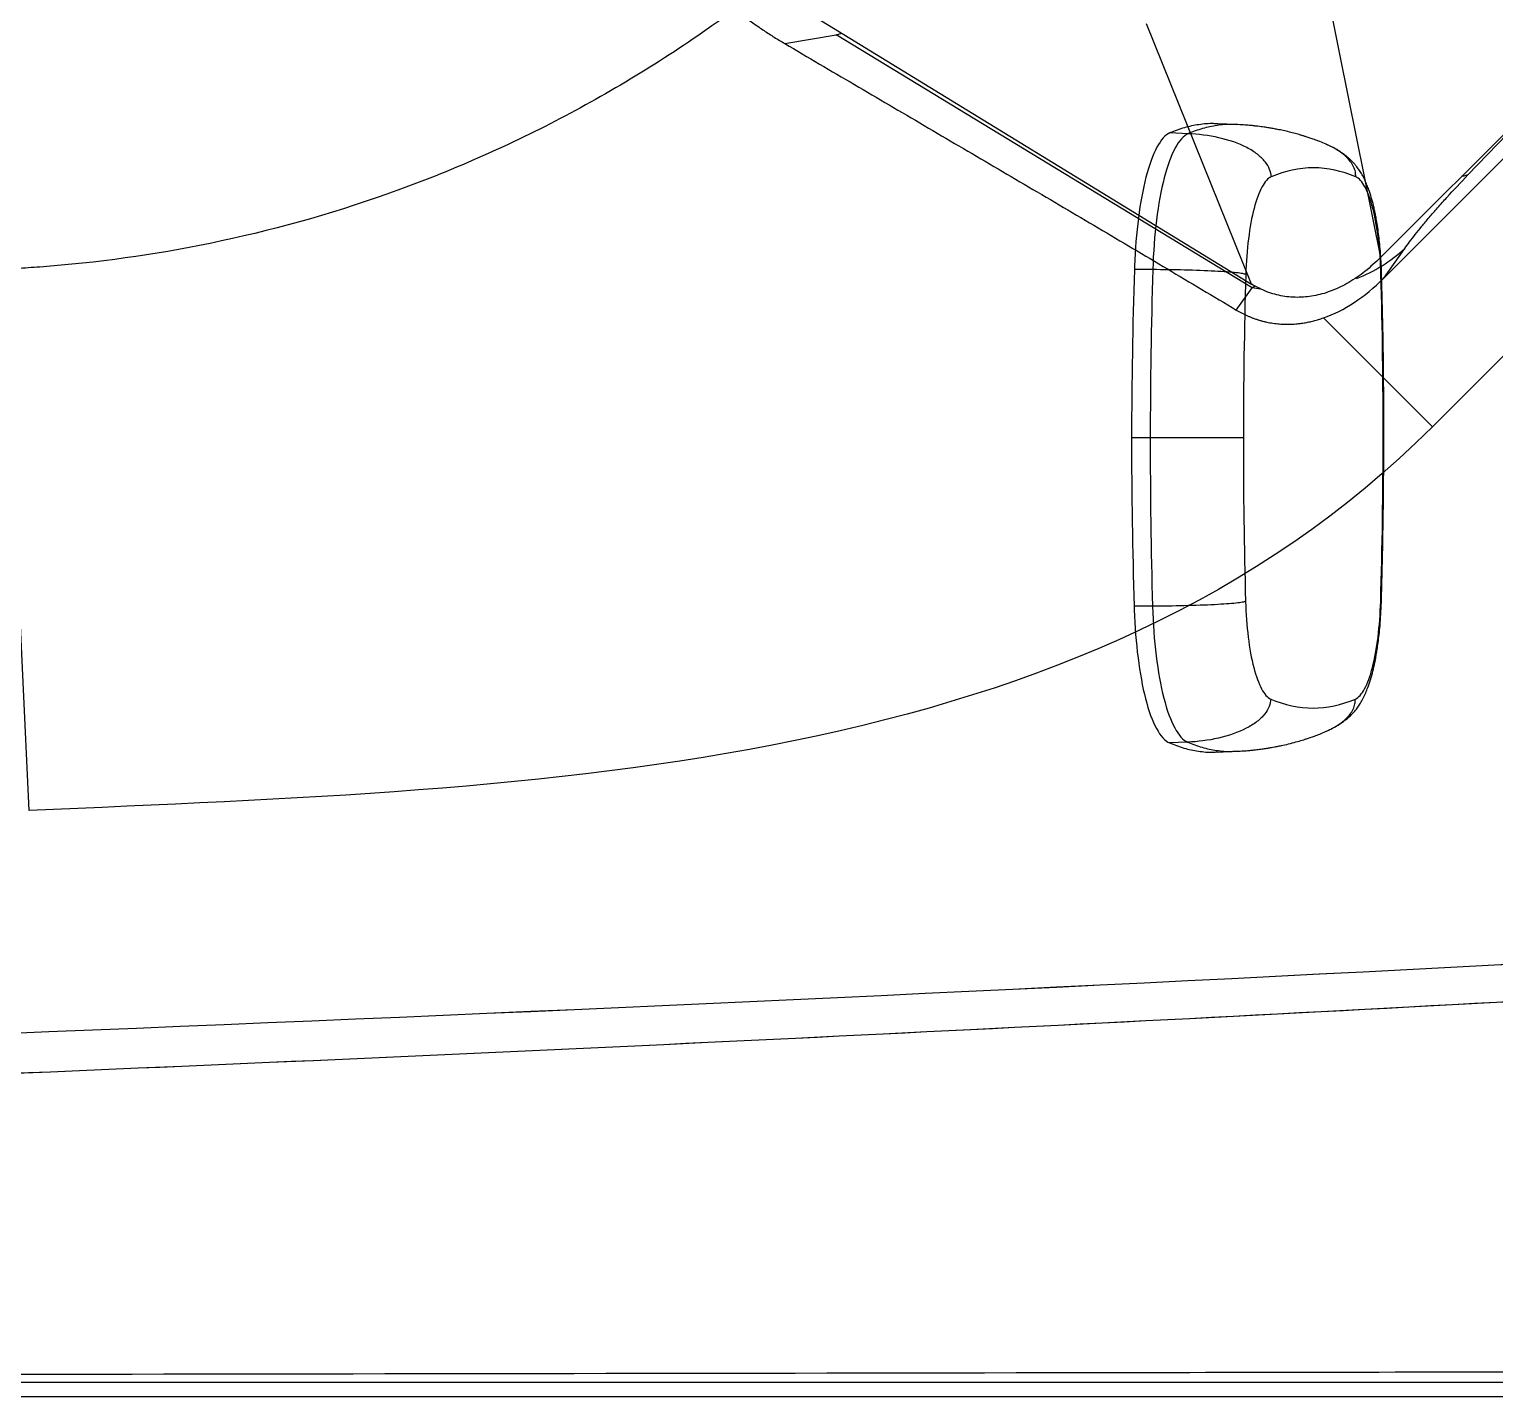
# Model space of a CAD drawing. Extents: x 409 to 498, y 628 to 778.
# Drawn here: x 479.38 to 486.95, y 644.98 to 652.05 of the extents above; entities that cross this region are included whole.
import ezdxf

# ---------------------------------------------------------------- set-up
doc = ezdxf.new("R2010")
doc.units = 0
doc.header["$MEASUREMENT"] = 0
doc.layers.add('1', color=4, linetype='Continuous')
doc.layers.add('GEOMETRY', color=4, linetype='Continuous', lineweight=25)

# ---------------------------------------------------------------- blocks, each defined once
blk = doc.blocks.new('2026_PULSE')
at = {"layer": 'GEOMETRY'}
for p, q in [((77.4685, 7.4861), (77.5766, 6.9519)), ((74.8753, 7.1457), (77.1198, 5.7713)), ((78.239, 6.3354), (79.0388, 7.1672)), ((74.707, 7.0146), (74.9734, 7.0603)), ((74.9734, 7.0603), (75.0029, 7.0676)), ((77.1233, 5.7524), (74.9734, 7.0603)), ((77.1198, 5.7713), (76.577, 7.117)), ((77.8038, 5.8021), (78.9913, 6.9896)), ((77.5766, 6.9519), (77.7877, 5.9089)), ((77.7877, 5.9089), (78.834, 6.9552)), ((77.0402, 6.596), (76.9463, 6.6)), ((76.7922, 6.5486), (76.6982, 6.5526)), ((77.8038, 5.8021), (77.9126, 5.9557)), ((78.9589, 5.9365), (78.0552, 5.0329)), ((70.8017, 3.0504), (70.67, 5.8481)), ((76.6097, 5.8459), (76.5147, 5.8464)), ((77.0416, 5.6371), (77.1233, 5.7524)), ((77.1665, 5.745), (77.1233, 5.7524)), ((78.0552, 5.0329), (77.4919, 5.5963)), ((76.5966, 4.976), (76.4999, 4.9761)), ((76.6083, 4.1062), (76.5132, 4.1057)), ((76.7896, 3.4035), (76.6956, 3.3995)), ((76.9434, 3.3521), (77.0372, 3.3561)), ((86.562, 0.0202), (2.898, 0.0202))]:
    blk.add_line(p, q, dxfattribs=at)
at = {"layer": 'GEOMETRY', "flags": 128}
blk.add_lwpolyline([(78.239, 6.3354), (78.218, 6.3299), (78.2079, 6.3291)], dxfattribs=at)
at = {"layer": 'GEOMETRY'}
blk.add_arc((77.3557, 6.5675), 0.8273, 291.80633, 312.31359, dxfattribs=at)
blk.add_ellipse((77.4564, 7.0104), major_axis=(0.2213, 1.4402), ratio=0.581848, start_param=3.440643, end_param=3.812109, dxfattribs=at)
for points, knots in [([(74.4485, 7.1911), (74.4096, 7.1624), (74.1139, 6.9487), (73.5306, 6.5938), (72.6576, 6.2154), (71.76, 5.9658), (71.132, 5.8783), (70.7769, 5.8537), (70.7149, 5.8504), (70.6727, 5.8483), (70.67, 5.8481)], [0.6827211, 0.6827211, 0.6827211, 0.6827211, 0.6875, 0.71875, 0.75, 0.78125, 0.8105469, 0.8125, 0.8164062, 0.8166739, 0.8166739, 0.8166739, 0.8166739]), ([(74.4485, 7.1911), (74.4567, 7.1848), (74.473, 7.1722), (74.4979, 7.1536), (74.5231, 7.1352), (74.5485, 7.1171), (74.5741, 7.0992), (74.6, 7.0815), (74.6262, 7.0641), (74.6528, 7.0472), (74.6797, 7.0307), (74.6979, 7.0199), (74.707, 7.0146)], [0, 0, 0, 0, 0.099995, 0.199985, 0.299978, 0.399976, 0.499984, 0.6, 0.70001, 0.800008, 0.900002, 1, 1, 1, 1]), ([(74.7071, 7.0146), (74.767, 6.9793), (74.8869, 6.9087), (75.0671, 6.8028), (75.2473, 6.697), (75.4276, 6.5912), (75.6079, 6.4855), (75.788, 6.3797), (75.968, 6.2739), (76.1477, 6.1679), (76.3271, 6.0619), (76.5063, 5.9559), (76.6851, 5.8497), (76.8636, 5.7435), (76.9823, 5.6726), (77.0416, 5.6371)], [0, 0, 0, 0, 0.076927, 0.153857, 0.230785, 0.307707, 0.384625, 0.461541, 0.538461, 0.615386, 0.692313, 0.769237, 0.846159, 0.923079, 1, 1, 1, 1]), ([(76.9463, 6.5989), (76.9387, 6.5995), (76.9061, 6.6023), (76.8483, 6.5963), (76.7731, 6.5816), (76.7232, 6.5623), (76.6982, 6.5526)], [0, 0, 0, 0, 0.091479, 0.39431, 0.697148, 1, 1, 1, 1]), ([(77.0402, 6.5948), (77.0326, 6.5955), (77, 6.5983), (76.9423, 6.5923), (76.8671, 6.5776), (76.8172, 6.5583), (76.7922, 6.5486)], [0, 0, 0, 0, 0.091596, 0.394401, 0.697202, 1, 1, 1, 1]), ([(77.5054, 6.4943), (77.4947, 6.4987), (77.475, 6.5069), (77.4471, 6.5174), (77.4238, 6.5257), (77.4048, 6.5319), (77.3884, 6.5371), (77.3694, 6.5429), (77.3454, 6.5497), (77.3158, 6.5573), (77.2853, 6.5645), (77.2574, 6.5703), (77.2333, 6.5748), (77.2099, 6.5788), (77.1888, 6.5821), (77.1693, 6.5848), (77.1527, 6.5869), (77.133, 6.5891), (77.1081, 6.5916), (77.0764, 6.5942), (77.053, 6.5953), (77.0402, 6.596)], [0, 0, 0, 0, 0.083262, 0.154062, 0.21234, 0.258051, 0.293145, 0.328877, 0.389938, 0.456174, 0.524334, 0.585264, 0.630493, 0.672362, 0.72532, 0.755719, 0.786708, 0.821304, 0.868155, 0.927751, 1, 1, 1, 1]), ([(76.6982, 6.5526), (76.6519, 6.5329), (76.5645, 6.371), (76.5215, 6.0369), (76.5154, 5.8646)], [0, 0, 0, 0, 0.5, 0.9829928, 0.9829928, 0.9829928, 0.9829928]), ([(76.7922, 6.5486), (76.7689, 6.5387), (76.7465, 6.5132), (76.705, 6.4365), (76.6857, 6.385), (76.6523, 6.2564), (76.639, 6.1823), (76.619, 6.0223), (76.6124, 5.936), (76.6097, 5.8459)], [0, 0, 0, 0, 0.25, 0.25, 0.5, 0.5, 0.75, 0.75, 1, 1, 1, 1]), ([(77.2217, 6.3256), (77.2213, 6.3382), (77.2187, 6.3512), (77.2084, 6.3775), (77.2006, 6.3908), (77.1796, 6.417), (77.1664, 6.4299), (77.1347, 6.4544), (77.1163, 6.4661), (77.0545, 6.4982), (77.0046, 6.5156), (76.8994, 6.5397), (76.8443, 6.5464), (76.7922, 6.5486)], [0, 0, 0, 0, 0.125, 0.125, 0.25, 0.25, 0.375, 0.375, 0.5, 0.5, 0.75, 0.75, 1, 1, 1, 1]), ([(77.6593, 6.3256), (77.6589, 6.3342), (77.6582, 6.3522), (77.6485, 6.3791), (77.6323, 6.4057), (77.6087, 6.4315), (77.5781, 6.4557), (77.5432, 6.4773), (77.5175, 6.4883), (77.5051, 6.4936)], [0, 0, 0, 0, 0.104356, 0.217718, 0.344544, 0.488204, 0.650378, 0.83089, 1, 1, 1, 1]), ([(77.5381, 6.4786), (77.5364, 6.4795), (77.5254, 6.4856), (77.5146, 6.4903), (77.5054, 6.4943)], [0, 0, 0, 0, 0.1489509, 1, 1, 1, 1]), ([(77.7929, 5.8248), (77.7922, 5.8455), (77.7908, 5.885), (77.7868, 5.9399), (77.7823, 5.9878), (77.7771, 6.0323), (77.7714, 6.072), (77.7657, 6.1058), (77.7608, 6.1319), (77.7561, 6.1543), (77.7493, 6.1839), (77.7398, 6.2191), (77.7284, 6.2544), (77.7168, 6.2847), (77.7052, 6.3109), (77.6924, 6.3355), (77.6791, 6.3574), (77.6667, 6.375), (77.6536, 6.3912), (77.6414, 6.4046), (77.628, 6.4175), (77.6165, 6.4274), (77.6069, 6.4347), (77.5982, 6.4412), (77.5878, 6.4486), (77.5737, 6.458), (77.56, 6.4667), (77.5505, 6.4718), (77.5475, 6.4734)], [0, 0, 0, 0, 0.072182, 0.13741, 0.195717, 0.247104, 0.305323, 0.351082, 0.384645, 0.415546, 0.448281, 0.516555, 0.58197, 0.624944, 0.674189, 0.72564, 0.769597, 0.807657, 0.832807, 0.858456, 0.880477, 0.900034, 0.910111, 0.922414, 0.937558, 0.955893, 0.985715, 1, 1, 1, 1]), ([(77.2217, 6.3256), (77.2051, 6.3185), (77.1889, 6.3002), (77.1589, 6.2447), (77.145, 6.2074), (77.1215, 6.1168), (77.1118, 6.0633), (77.0973, 5.9476), (77.0926, 5.885), (77.0907, 5.8212)], [0, 0, 0, 0, 0.249995, 0.249995, 0.499777, 0.499777, 0.749784, 0.749784, 1, 1, 1, 1]), ([(77.7894, 5.8212), (77.7877, 5.885), (77.783, 5.9476), (77.7687, 6.0633), (77.7591, 6.1168), (77.7357, 6.2074), (77.7219, 6.2447), (77.692, 6.3002), (77.6758, 6.3185), (77.6593, 6.3256)], [0, 0, 0, 0, 0.250216, 0.250216, 0.500223, 0.500223, 0.750005, 0.750005, 1, 1, 1, 1]), ([(77.9126, 5.9557), (77.9279, 5.9773), (77.9457, 6.0011), (77.9772, 6.0411), (77.9885, 6.0552), (78.0126, 6.0845), (78.0253, 6.0997), (78.0525, 6.1317), (78.067, 6.1483), (78.09, 6.1745), (78.0979, 6.1834), (78.114, 6.2014), (78.1222, 6.2104), (78.1641, 6.2565), (78.2001, 6.295), (78.239, 6.3354)], [0, 0, 0, 0, 0.25, 0.25, 0.375, 0.375, 0.5, 0.5, 0.625, 0.625, 0.6875, 0.6875, 0.75, 0.75, 1, 1, 1, 1]), ([(77.0907, 5.8212), (77.0874, 5.8226), (77.0818, 5.824), (77.0654, 5.827), (77.0546, 5.8284), (77.0275, 5.8313), (77.0113, 5.8327), (76.9739, 5.8355), (76.9528, 5.8368), (76.8836, 5.8403), (76.8297, 5.8422), (76.7189, 5.8449), (76.6623, 5.8457), (76.6097, 5.8459)], [0, 0, 0, 0, 0.125, 0.125, 0.25, 0.25, 0.375, 0.375, 0.5, 0.5, 0.75, 0.75, 1, 1, 1, 1]), ([(77.7877, 5.9089), (77.7613, 5.8841), (77.7098, 5.8358), (77.6248, 5.7782), (77.5384, 5.7357), (77.4514, 5.7097), (77.3649, 5.7), (77.2797, 5.7069), (77.1959, 5.7297), (77.1458, 5.7571), (77.1198, 5.7713)], [0, 0, 0, 0, 0.1278037, 0.2490513, 0.3663829, 0.4827051, 0.6004364, 0.7244141, 0.8569655, 1, 1, 1, 1]), ([(77.1233, 5.7524), (77.1233, 5.7524), (77.1282, 5.7553), (77.1334, 5.7586), (77.1386, 5.762)], [0, 0, 0, 0, 0.00008, 1, 1, 1, 1]), ([(77.7894, 5.8212), (77.7914, 5.8222), (77.794, 5.8234), (77.7926, 5.8245), (77.7923, 5.8248)], [0, 0, 0, 0, 0.791504, 1, 1, 1, 1]), ([(77.8043, 4.976), (77.8041, 5.0705), (77.8038, 5.2595), (77.8, 5.5426), (77.7953, 5.7307), (77.7929, 5.8248)], [0, 0, 0, 0, 0.33333, 0.666667, 1, 1, 1, 1]), ([(77.0416, 5.6371), (77.0459, 5.6346), (77.0546, 5.6295), (77.0678, 5.6223), (77.0813, 5.6155), (77.0951, 5.609), (77.1092, 5.6028), (77.1235, 5.5971), (77.138, 5.5917), (77.1529, 5.5868), (77.1679, 5.5823), (77.1833, 5.5782), (77.1989, 5.5746), (77.2147, 5.5714), (77.2308, 5.5688), (77.2471, 5.5667), (77.2636, 5.565), (77.2804, 5.564), (77.2973, 5.5634), (77.3144, 5.5635), (77.3317, 5.5641), (77.3491, 5.5653), (77.369, 5.5673), (77.3915, 5.5704), (77.4165, 5.5751), (77.4416, 5.5809), (77.4667, 5.5878), (77.4835, 5.5935), (77.4919, 5.5963)], [0, 0, 0, 0, 0.0357407, 0.0714711, 0.107192, 0.1429055, 0.1786149, 0.2143252, 0.2500427, 0.2857725, 0.3215101, 0.3572498, 0.3929876, 0.428721, 0.4644497, 0.5001751, 0.5358993, 0.5716199, 0.6073341, 0.643041, 0.6787407, 0.7144352, 0.7501282, 0.8001011, 0.8500783, 0.900056, 0.9500308, 1, 1, 1, 1]), ([(77.0779, 4.976), (77.0746, 4.976), (77.069, 4.976), (77.0526, 4.976), (77.0417, 4.976), (77.0146, 4.976), (76.9984, 4.976), (76.961, 4.976), (76.9398, 4.976), (76.8705, 4.976), (76.8166, 4.976), (76.7058, 4.976), (76.6492, 4.976), (76.5966, 4.976)], [0, 0, 0, 0, 0.125, 0.125, 0.25, 0.25, 0.375, 0.375, 0.5, 0.5, 0.75, 0.75, 1, 1, 1, 1]), ([(77.7915, 4.1271), (77.794, 4.2212), (77.799, 4.4093), (77.8033, 4.6925), (77.804, 4.8815), (77.8043, 4.976)], [0, 0, 0, 0, 0.333333, 0.66667, 1, 1, 1, 1]), ([(77.8008, 4.976), (77.8028, 4.976), (77.8053, 4.976), (77.804, 4.976), (77.8037, 4.976)], [0, 0, 0, 0, 0.793829, 1, 1, 1, 1]), ([(77.0893, 4.1307), (77.086, 4.1293), (77.0804, 4.1279), (77.064, 4.125), (77.0531, 4.1235), (77.0261, 4.1206), (77.0099, 4.1192), (76.9725, 4.1165), (76.9514, 4.1152), (76.8821, 4.1117), (76.8282, 4.1098), (76.7175, 4.1071), (76.6608, 4.1064), (76.6083, 4.1062)], [0, 0, 0, 0, 0.125, 0.125, 0.25, 0.25, 0.375, 0.375, 0.5, 0.5, 0.75, 0.75, 1, 1, 1, 1]), ([(76.6083, 4.1062), (76.6108, 4.0161), (76.6173, 3.9298), (76.637, 3.7698), (76.6502, 3.6957), (76.6833, 3.5671), (76.7025, 3.5156), (76.7439, 3.4389), (76.7663, 3.4134), (76.7896, 3.4035)], [0, 0, 0, 0, 0.25, 0.25, 0.5, 0.5, 0.75, 0.75, 1, 1, 1, 1]), ([(77.0893, 4.1307), (77.091, 4.0669), (77.0957, 4.0043), (77.11, 3.8886), (77.1196, 3.8352), (77.143, 3.7445), (77.1568, 3.7072), (77.1867, 3.6518), (77.2029, 3.6334), (77.2194, 3.6264)], [0, 0, 0, 0, 0.250216, 0.250216, 0.500223, 0.500223, 0.750005, 0.750005, 1, 1, 1, 1]), ([(77.5531, 3.4835), (77.5563, 3.4854), (77.5667, 3.4912), (77.5853, 3.5031), (77.6065, 3.5182), (77.6253, 3.534), (77.6411, 3.5495), (77.6562, 3.5665), (77.6706, 3.5854), (77.6842, 3.6063), (77.6978, 3.6307), (77.7104, 3.6572), (77.7232, 3.6891), (77.7358, 3.7261), (77.7477, 3.7693), (77.7559, 3.8058), (77.7615, 3.834), (77.7655, 3.856), (77.7701, 3.8839), (77.7751, 3.9183), (77.7802, 3.9598), (77.7849, 4.0086), (77.7891, 4.065), (77.7907, 4.1057), (77.7915, 4.1271)], [0, 0, 0, 0, 0.014574, 0.045962, 0.077225, 0.105812, 0.132709, 0.159198, 0.199135, 0.241553, 0.292497, 0.346695, 0.394213, 0.463851, 0.536357, 0.603502, 0.627723, 0.658376, 0.696553, 0.742227, 0.795378, 0.856051, 0.924246, 1, 1, 1, 1]), ([(77.657, 3.6264), (77.6735, 3.6334), (77.6898, 3.6518), (77.7197, 3.7072), (77.7336, 3.7445), (77.7572, 3.8352), (77.7669, 3.8886), (77.7813, 4.0043), (77.7861, 4.0669), (77.788, 4.1307)], [0, 0, 0, 0, 0.249995, 0.249995, 0.499777, 0.499777, 0.749784, 0.749784, 1, 1, 1, 1]), ([(77.788, 4.1307), (77.79, 4.1297), (77.7925, 4.1285), (77.7912, 4.1274), (77.7909, 4.1272)], [0, 0, 0, 0, 0.791503, 1, 1, 1, 1]), ([(76.5139, 4.0875), (76.5198, 3.9152), (76.5621, 3.5811), (76.6493, 3.4193), (76.6956, 3.3995)], [0.0170205, 0.0170205, 0.0170205, 0.0170205, 0.5, 1, 1, 1, 1]), ([(77.2194, 3.6264), (77.219, 3.6138), (77.2164, 3.6007), (77.206, 3.5744), (77.1983, 3.5611), (77.1772, 3.5349), (77.1639, 3.522), (77.1322, 3.4975), (77.1137, 3.4859), (77.0519, 3.4538), (77.002, 3.4364), (76.8967, 3.4123), (76.8417, 3.4056), (76.7896, 3.4035)], [0, 0, 0, 0, 0.125, 0.125, 0.25, 0.25, 0.375, 0.375, 0.5, 0.5, 0.75, 0.75, 1, 1, 1, 1]), ([(77.5027, 3.4584), (77.5151, 3.4637), (77.5407, 3.4747), (77.5756, 3.4962), (77.6062, 3.5205), (77.6299, 3.5463), (77.6462, 3.5729), (77.6559, 3.5997), (77.6566, 3.6177), (77.657, 3.6264)], [0, 0, 0, 0, 0.168495, 0.349149, 0.511459, 0.655244, 0.782172, 0.895607, 1, 1, 1, 1]), ([(77.0373, 3.3561), (77.0483, 3.3566), (77.0689, 3.3576), (77.0974, 3.3598), (77.1208, 3.362), (77.1396, 3.364), (77.1594, 3.3664), (77.181, 3.3692), (77.2035, 3.3727), (77.2224, 3.3758), (77.2398, 3.379), (77.2593, 3.3827), (77.2875, 3.3886), (77.3215, 3.3967), (77.3575, 3.4064), (77.385, 3.4146), (77.4063, 3.4214), (77.4249, 3.4276), (77.4475, 3.4357), (77.4741, 3.4457), (77.4929, 3.4536), (77.503, 3.4578)], [0, 0, 0, 0, 0.062544, 0.115921, 0.160066, 0.194943, 0.222476, 0.273801, 0.320651, 0.35549, 0.386571, 0.426328, 0.475808, 0.562589, 0.644496, 0.716922, 0.751553, 0.796976, 0.853553, 0.921245, 1, 1, 1, 1]), ([(77.503, 3.4578), (77.5087, 3.4603), (77.5168, 3.4638), (77.5274, 3.4694), (77.5306, 3.4711)], [0, 0, 0, 0, 0.700008, 1, 1, 1, 1]), ([(76.6956, 3.3995), (76.7205, 3.3899), (76.7704, 3.3706), (76.8456, 3.3558), (76.9033, 3.3498), (76.9358, 3.3526), (76.9433, 3.3532)], [0, 0, 0, 0, 0.30311, 0.606206, 0.909295, 1, 1, 1, 1]), ([(76.7896, 3.4035), (76.8145, 3.3938), (76.8644, 3.3745), (76.9395, 3.3598), (76.9972, 3.3538), (77.0298, 3.3566), (77.0373, 3.3572)], [0, 0, 0, 0, 0.303057, 0.606118, 0.909182, 1, 1, 1, 1]), ([(84.7153, 2.6132), (79.8867, 2.3115), (75.0559, 2.0672), (67.8063, 1.7841), (65.3891, 1.7036), (61.7627, 1.6031), (60.5537, 1.5731), (58.1355, 1.5196), (56.9262, 1.4963), (55.717, 1.4762)], [0, 0, 0, 0, 0.5, 0.5, 0.75, 0.75, 0.875, 0.875, 1, 1, 1, 1]), ([(55.7207, 1.2521), (56.9303, 1.273), (58.14, 1.2973), (60.5589, 1.3531), (61.7683, 1.3845), (65.3958, 1.4894), (67.8136, 1.5735), (72.6479, 1.7706), (75.0644, 1.8837), (79.8962, 2.1388), (82.3115, 2.2809), (84.7262, 2.4374)], [0, 0, 0, 0, 0.125, 0.125, 0.25, 0.25, 0.5, 0.5, 0.75, 0.75, 1, 1, 1, 1]), ([(55.7207, 1.2521), (60.5596, 1.3356), (65.3964, 1.4749), (75.065, 1.8692), (79.8968, 2.1243), (84.7262, 2.4374)], [1.2958747, 1.2958747, 1.2958747, 1.2958747, 1.6646379, 1.6646379, 2.0334012, 2.0334012, 2.0334012, 2.0334012]), ([(86.5124, 0.1637), (86.509, 0.1636), (86.5056, 0.1637), (86.4988, 0.1637), (86.4886, 0.1637), (86.4648, 0.1636), (86.4172, 0.1635), (86.322, 0.1633), (86.1316, 0.1629), (85.7508, 0.162), (84.9891, 0.1604), (83.4658, 0.1571), (82.1601, 0.1544), (79.5487, 0.1492), (77.8078, 0.146), (72.585, 0.137), (69.1031, 0.1322), (62.1394, 0.1248), (58.6575, 0.1222), (51.6938, 0.1188), (48.2119, 0.118), (41.2481, 0.118), (37.7663, 0.1188), (30.8025, 0.1222), (27.3207, 0.1248), (20.3569, 0.1322), (16.875, 0.137), (9.9113, 0.1489), (6.4295, 0.156), (2.9476, 0.1637)], [0, 0, 0, 0, 0.000122, 0.000122, 0.000244, 0.000488, 0.000977, 0.001953, 0.003906, 0.007813, 0.015625, 0.03125, 0.0625, 0.0625, 0.125, 0.125, 0.25, 0.25, 0.375, 0.375, 0.5, 0.5, 0.625, 0.625, 0.75, 0.75, 0.875, 0.875, 1, 1, 1, 1]), ([(86.5124, 0.1637), (86.509, 0.1636), (86.5056, 0.1637), (86.4988, 0.1637), (86.4886, 0.1637), (86.4648, 0.1636), (86.4172, 0.1635), (86.322, 0.1633), (86.1316, 0.1629), (85.7508, 0.162), (84.9891, 0.1604), (83.4658, 0.1571), (82.1601, 0.1544), (79.5487, 0.1492), (77.8078, 0.146), (72.585, 0.137), (69.1031, 0.1322), (62.1394, 0.1248), (58.6575, 0.1222), (51.6938, 0.1188), (48.2119, 0.118), (41.2481, 0.118), (37.7663, 0.1188), (30.8025, 0.1222), (27.3207, 0.1248), (20.3569, 0.1322), (16.875, 0.137), (9.9113, 0.1489), (6.4295, 0.156), (2.9476, 0.1637)], [0, 0, 0, 0, 0.000122, 0.000122, 0.000244, 0.000488, 0.000977, 0.001953, 0.003906, 0.007813, 0.015625, 0.03125, 0.0625, 0.0625, 0.125, 0.125, 0.25, 0.25, 0.375, 0.375, 0.5, 0.5, 0.625, 0.625, 0.75, 0.75, 0.875, 0.875, 1, 1, 1, 1]), ([(2.898, 0.0938), (2.9252, 0.0939), (2.9525, 0.0939), (3.0069, 0.0939), (3.0886, 0.0939), (3.2793, 0.0939), (3.6606, 0.094), (4.4231, 0.094), (5.9482, 0.0942), (7.2555, 0.0943), (9.87, 0.0946), (11.613, 0.0947), (16.842, 0.0952), (20.328, 0.0954), (30.786, 0.0961), (37.758, 0.0963), (51.702, 0.0963), (58.674, 0.0961), (69.132, 0.0954), (72.618, 0.0952), (77.847, 0.0947), (79.59, 0.0946), (82.2045, 0.0943), (83.5118, 0.0942), (85.0369, 0.094), (85.7994, 0.094), (86.1807, 0.0939), (86.3714, 0.0939), (86.4531, 0.0939), (86.5075, 0.0939), (86.5348, 0.0939), (86.562, 0.0938)], [0, 0, 0, 0, 0.000977, 0.000977, 0.001953, 0.003906, 0.007812, 0.015625, 0.03125, 0.0625, 0.0625, 0.125, 0.125, 0.25, 0.25, 0.5, 0.5, 0.75, 0.75, 0.875, 0.875, 0.9375, 0.9375, 0.96875, 0.984375, 0.992188, 0.996094, 0.998047, 0.999023, 0.999023, 1, 1, 1, 1]), ([(2.898, 0.0938), (2.9252, 0.0939), (2.9525, 0.0939), (3.0069, 0.0939), (3.0886, 0.0939), (3.2793, 0.0939), (3.6606, 0.094), (4.4231, 0.094), (5.9482, 0.0942), (7.2555, 0.0943), (9.87, 0.0946), (11.613, 0.0947), (16.842, 0.0952), (20.328, 0.0954), (30.786, 0.0961), (37.758, 0.0963), (51.702, 0.0963), (58.674, 0.0961), (69.132, 0.0954), (72.618, 0.0952), (77.847, 0.0947), (79.59, 0.0946), (82.2045, 0.0943), (83.5118, 0.0942), (85.0369, 0.094), (85.7994, 0.094), (86.1807, 0.0939), (86.3714, 0.0939), (86.4531, 0.0939), (86.5075, 0.0939), (86.5348, 0.0939), (86.562, 0.0938)], [0, 0, 0, 0, 0.000977, 0.000977, 0.001953, 0.003906, 0.007812, 0.015625, 0.03125, 0.0625, 0.0625, 0.125, 0.125, 0.25, 0.25, 0.5, 0.5, 0.75, 0.75, 0.875, 0.875, 0.9375, 0.9375, 0.96875, 0.984375, 0.992188, 0.996094, 0.998047, 0.999023, 0.999023, 1, 1, 1, 1])]:
    blk.add_open_spline(points, degree=3, knots=knots, dxfattribs=at)
for points in [[(77.6593, 6.3256), (77.5141, 6.3875), (77.367, 6.3875), (77.2217, 6.3256)], [(76.5148, 5.8464), (76.5057, 5.5574), (76.5007, 5.2668), (76.4998, 4.9761)], [(76.5154, 5.8646), (76.5152, 5.8585), (76.515, 5.8525), (76.5148, 5.8464)], [(76.6097, 5.8459), (76.6012, 5.5571), (76.5969, 5.2666), (76.5966, 4.976)], [(77.0907, 5.8212), (77.0824, 5.5406), (77.0782, 5.2583), (77.0779, 4.976)], [(77.8008, 4.976), (77.801, 5.2583), (77.7972, 5.5406), (77.7894, 5.8212)], [(78.0552, 5.0329), (76.2605, 3.2381), (73.4821, 3.1657), (70.8017, 3.0504)], [(78.0552, 5.0329), (76.2605, 3.2381), (73.4821, 3.1657), (70.8017, 3.0504)], [(76.4998, 4.9761), (76.5002, 4.6854), (76.5047, 4.3947), (76.5133, 4.1057)], [(76.5966, 4.976), (76.5964, 4.6855), (76.6003, 4.395), (76.6083, 4.1062)], [(77.0779, 4.976), (77.0777, 4.6936), (77.0815, 4.4113), (77.0893, 4.1307)], [(77.788, 4.1307), (77.7963, 4.4113), (77.8005, 4.6936), (77.8008, 4.976)], [(76.5133, 4.1057), (76.5135, 4.0997), (76.5137, 4.0936), (76.5139, 4.0875)], [(77.2194, 3.6264), (77.3646, 3.5644), (77.5117, 3.5644), (77.657, 3.6264)], [(84.7153, 2.6132), (75.0583, 2.0098), (65.3918, 1.6365), (55.717, 1.4762)]]:
    blk.add_open_spline(points, degree=3, dxfattribs=at)

msp = doc.modelspace()

# ---------------------------------------------------------------- block references
at = {"layer": '1'}
msp.add_blockref('2026_PULSE', (408.577, 644.9604), dxfattribs=at)

doc.saveas('drawing.dxf')
